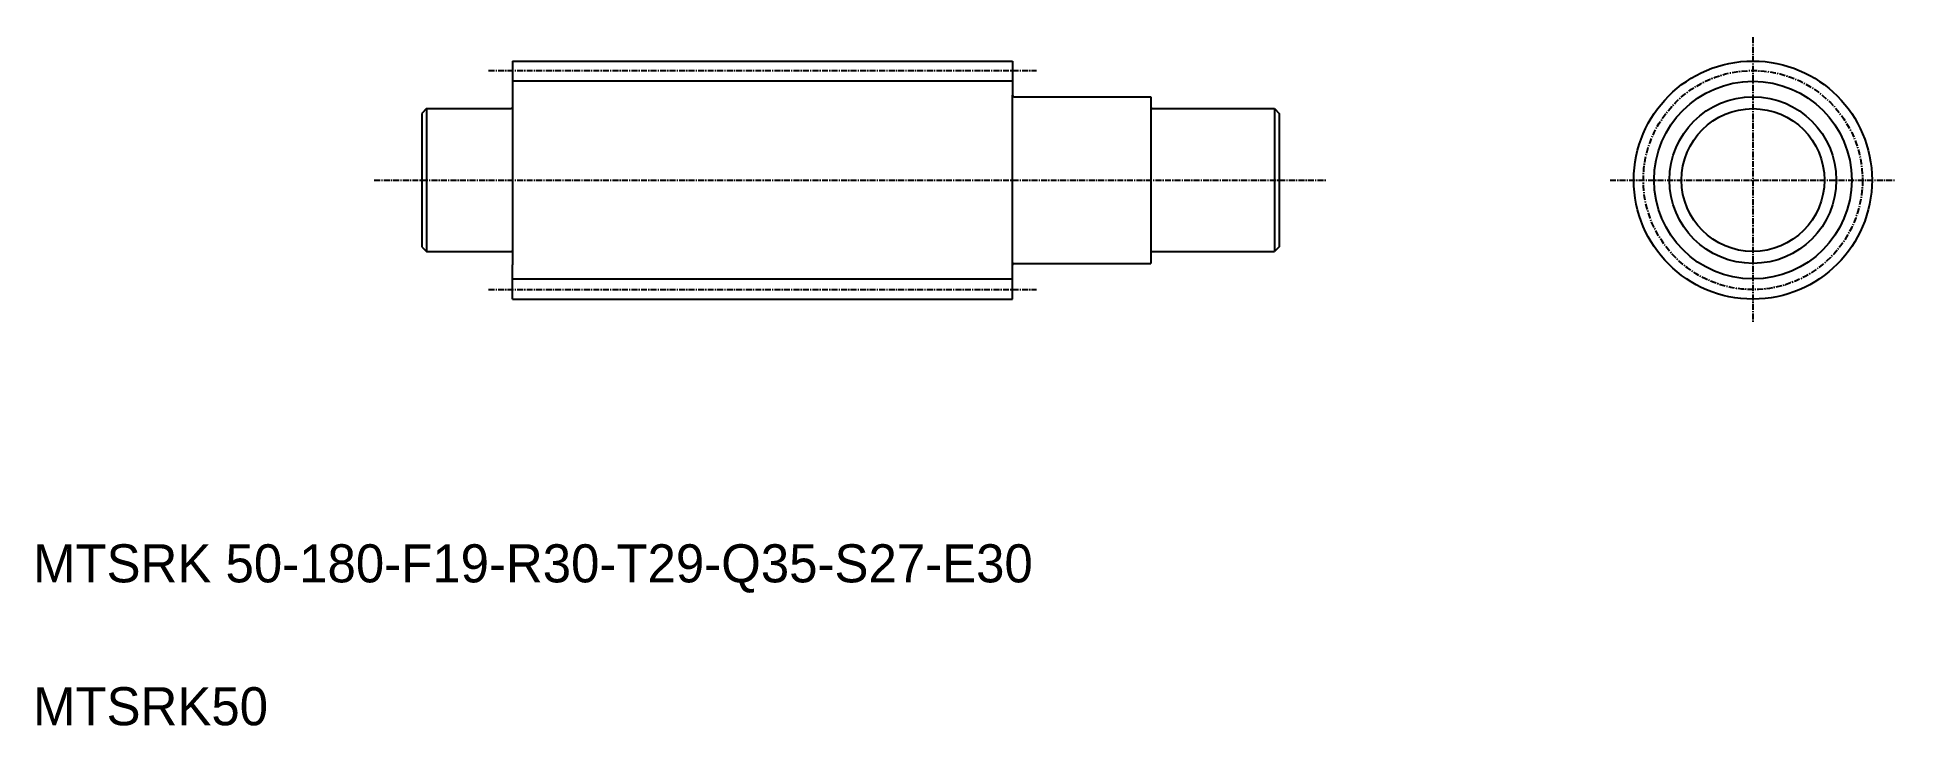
# Model space of a CAD drawing. Extents: x 42 to 432, y 37 to 182.
import ezdxf

# ---------------------------------------------------------------- set-up
doc = ezdxf.new("R2010")
doc.units = 0
doc.linetypes.add('CENTER', pattern=[2, 1.25, -0.25, 0.25, -0.25])
doc.layers.get('0').update_dxf_attribs({"linetype": 'CONTINUOUS'})
doc.layers.add('CENTER', color=1, linetype='CENTER')

msp = doc.modelspace()

# ---------------------------------------------------------------- linework, layer by layer
at = {"color": 7, "linetype": 'CONTINUOUS'}
for p, q in [((141.95, 176.59), (246.95, 176.59)), ((141.95, 176.59), (141.95, 169.39)), ((246.95, 176.59), (246.95, 169.39)), ((141.95, 169.39), (141.95, 133.79)), ((246.95, 133.79), (246.95, 169.39)), ((247.25, 169.09), (275.95, 169.09)), ((275.95, 169.09), (275.95, 134.09)), ((123.95, 166.59), (122.95, 165.59)), ((122.95, 165.59), (122.95, 137.59)), ((123.95, 166.59), (141.65, 166.59)), ((123.95, 166.59), (123.95, 136.59)), ((276.25, 166.59), (301.95, 166.59)), ((301.95, 166.59), (301.95, 136.59)), ((301.95, 166.59), (302.95, 165.59)), ((302.95, 165.59), (302.95, 137.59)), ((122.95, 137.59), (123.95, 136.59)), ((123.95, 136.59), (141.65, 136.59)), ((276.25, 136.59), (301.95, 136.59)), ((302.95, 137.59), (301.95, 136.59)), ((141.95, 126.59), (141.95, 133.79)), ((246.95, 126.59), (246.95, 133.79)), ((247.25, 134.09), (275.95, 134.09)), ((141.95, 126.59), (246.95, 126.59)), ((156.41, 126.59), (156.41, 126.59)), ((170.86, 126.59), (170.86, 126.59))]:
    msp.add_line(p, q, dxfattribs=at)
at = {"color": 3, "linetype": 'CONTINUOUS'}
for p, q in [((246.95, 172.34), (141.95, 172.34)), ((141.95, 130.84), (246.95, 130.84))]:
    msp.add_line(p, q, dxfattribs=at)
at = {"color": 7, "linetype": 'CONTINUOUS'}
for radius in [25, 17.5, 15]:
    msp.add_circle((402.37, 151.59), radius, dxfattribs=at)
at = {"color": 3, "linetype": 'CONTINUOUS'}
msp.add_circle((402.37, 151.59), 20.75, dxfattribs=at)
at = {"color": 7, "linetype": 'CONTINUOUS'}
for centre, start, end in [((247.25, 169.39), 180, 270), ((141.65, 166.89), 270, 360), ((276.25, 166.89), 180, 270), ((141.65, 136.29), 0, 90), ((276.25, 136.29), 90, 180), ((247.25, 133.79), 90, 180)]:
    msp.add_arc(centre, 0.3, start, end, dxfattribs=at)
at = {"layer": 'CENTER', "color": 1, "linetype": 'CENTER'}
for p, q in [((402.37, 181.59), (402.37, 121.59)), ((136.95, 174.59), (251.95, 174.59)), ((112.95, 151.59), (312.95, 151.59)), ((372.37, 151.59), (432.37, 151.59)), ((136.95, 128.59), (251.95, 128.59))]:
    msp.add_line(p, q, dxfattribs=at)
msp.add_circle((402.37, 151.59), 23, dxfattribs=at)

# ---------------------------------------------------------------- texts
at = {"color": 7, "linetype": 'CONTINUOUS'}
for s, p in [('MTSRK 50-180-F19-R30-T29-Q35-S27-E30', (41.31, 67.12)), ('MTSRK50', (41.31, 37.12))]:
    msp.add_text(s, height=8, dxfattribs=at).set_placement(p)

doc.saveas('drawing.dxf')
